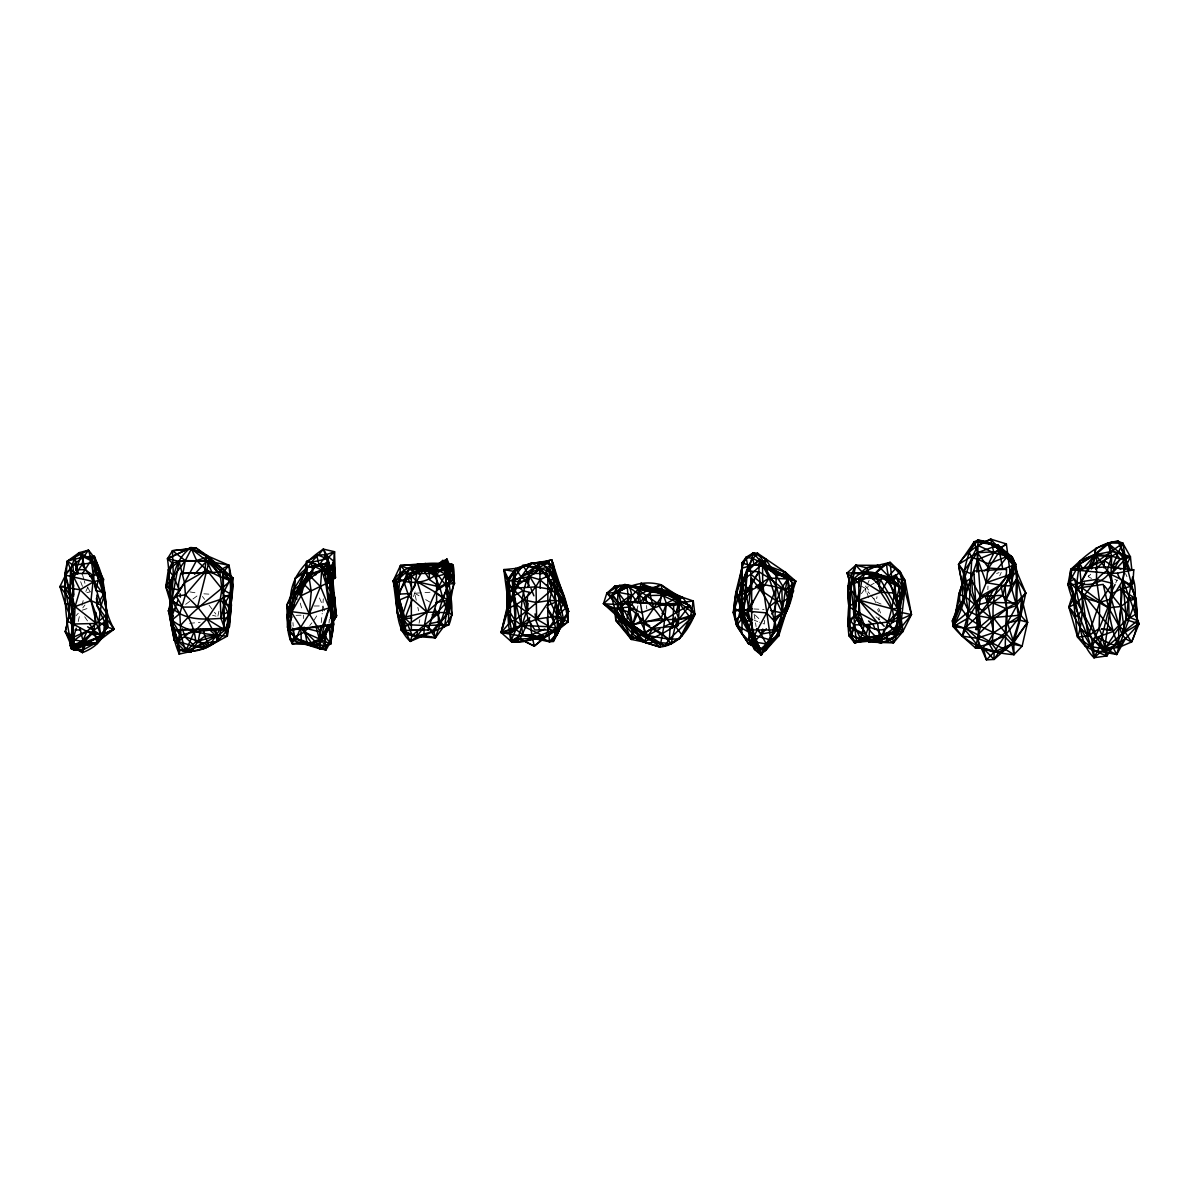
<?xml version="1.0" encoding="UTF-8"?>
<svg xmlns="http://www.w3.org/2000/svg" width="1199" height="1199" viewBox="0 0 1199 1199"><rect width="100%" height="100%" fill="white"/><g stroke="black" fill="none" stroke-linecap="round" stroke-linejoin="round"><path stroke-width="0.75" stroke-dasharray="5 3.75" d="M878.957 620.123L879.032 617.185M987.856 589.638L987.991 586.026M322.396 611.49L323.31 598.826M329.036 622.851L329.365 619.179M764.692 620.393L764.333 624.02L759.327 622.161M321.227 622.581L322.201 613.348M881.055 604.071L876.019 601.868L877.024 596.712M218.907 611.19L217.798 616.601L214.501 612.284M419.08 623.195L419.815 619.673M78.235 621.487L79.823 614.308M81.952 605.42L83.735 598.346M636.969 609.302L637.973 605.765M413.445 596.592L415.858 590.103M1091.54 578.413L1088.212 576.704L1089.501 573.632M1115.759 582.969L1117.123 579.791M999.726 575.79L1001.255 572.478M866.982 584.977L869.365 579.911M85.818 591.452L88.067 586.731M314.048 620.168L318.005 613.858M861.377 593.715L865.393 588.364L868.391 586.596M82.776 607.863L84.949 605M309.747 625.518L311.905 622.851M75.942 615.791L78.28 613.259M1088.212 576.704L1090.7 574.246M185.635 604.356L191.48 600.055M192.934 598.975L197.31 595.753M869.889 585.712L874.386 583.044M999.022 572.612L996.624 573.452M82.236 610.186L90.33 607.488M86.853 592.636L90.42 591.856M189.652 623.315L200.128 622.356M416.278 600.294L414.734 593.25L434.488 591.976M296.063 615.357L301.623 615.192M314.228 606.005L322.966 605.945L325.109 612.764M753.841 608.972L764.048 609.452M203.905 593.82L209.39 594.164M190.012 591.931L198.524 593.325M212.583 615.312L216.06 616.166M754.306 620.303L757.648 621.547M1114.815 579.342L1117.483 580.751M861.511 586.251L865.393 588.364L869.65 593.76M414.734 593.25L419.425 595.993M425.69 599.65L431.97 603.307M875.929 616.736L879.961 620.123M755.235 615.102L760.436 620.198M865.408 586.071L870.669 592.621M870.714 595.124L876.019 601.868M202.436 596.473L204.624 599.35M209.016 605.105L213.407 610.846M84.694 616.766L87.767 621.292M87.707 587.57L90.075 591.527M873.846 598.196L875.645 602.498M319.444 597.956L322.966 605.945M1125.546 573.512L1126.955 576.689M878.687 608.388L880.68 613.259M80.648 581.74L82.536 586.581M868.72 597.731L865.393 588.364L866.412 595.154M877.668 609.482L878.507 611.88M82.611 575.085L83.9 579.507M300.26 603.097L302.088 609.976M84.32 580.975L84.934 583.313M417.837 607.338L418.616 610.861M754.141 614.188L756.089 626.582M292.946 622.596L293.23 626.163M303.467 615.132L303.647 618.549M646.606 605.555L646.771 608.867"/><path stroke-width="1.5" d="M73.828 616.99L70.171 645.706L73.604 649.858L98.228 637.388L107.79 627.347C105.992 603.996 105.752 578.922 91.199 559.274L79.149 552.664L74.923 557.28L70.576 569.42L64.881 573.497C64.551 598.286 65.465 623.645 72.554 647.52L92.083 633.612L100.611 634.511L107.79 627.347C104.853 601.089 107.011 571.159 88.456 550.176L79.149 552.664L67.384 561.102L64.881 573.497L70.082 595.723L73.094 623.72L73.604 649.858L83.615 649.603L96.4 642.709L114.175 629.13C100.911 606.799 104.703 579.716 94.421 556.366L83.6 556.95L67.384 561.102L64.881 586.176L73.903 638.063L71.161 648.584L73.604 649.858L83.615 649.603L85.549 643.863L114.175 629.13L96.819 605.33L96.564 601.673M76.721 573.692L70.576 569.42L69.182 614.997L65.301 631.618L73.903 638.063L70.171 645.706L82.476 652.586C128.473 635.275 97.314 581.305 88.456 550.176L67.384 561.102L70.576 569.42L73.813 586.206M761.845 654.324L754.531 649.393L754.486 641.945L750.934 621.741L743.14 619.328L740.218 605.63L750.934 621.741L749.12 626.882L748.85 639.861L754.531 649.393L761.32 655.224L765.232 645.512L783.801 616.361L793.513 591.032L792.434 583.269L785.705 572.493L776.233 575.55L774.944 621.876L770.822 640.086L754.456 635.32L736.636 625.323C732.349 607.383 732.544 584.273 750.994 574.321L762.699 584.438L776.487 587L785.39 590.268L787.743 574.816L776.233 575.55L762.549 563.695L753.272 552.874L742.106 562.736L741.492 582.129L750.484 590.882L747.966 611.205L754.456 635.32L760.061 649.678L770.822 640.086L778.691 635.935L785.39 590.268L795.821 581.215L767.615 567.217L757.648 553.309C736.306 574.246 743.71 606.559 741.641 633.432L748.506 643.713L760.061 649.678L765.621 650.413L778.691 635.935L795.821 581.215L785.705 572.493L757.648 553.309L753.272 552.874L746.063 557.325L742.106 562.736L741.492 582.129L739.303 596.038L740.787 608.253L736.636 625.323C742.256 637.358 755.04 643.638 761.32 655.224C770.088 634.721 787.338 618.369 792.134 595.783L769.173 578.038L758.862 571.788L747.457 571.009L733.218 612.629L736.636 625.323L748.506 643.713L765.621 650.413L776.802 635.5L789.287 604.281L792.434 583.269L785.705 572.493L765.621 565.044L752.747 558.404L746.063 557.325L741.836 568.251L735.841 592.171L733.218 612.629L740.787 608.253L750.484 590.882L750.994 574.321L749.795 565.643L753.272 552.874L765.636 558.974L785.39 590.268L789.287 604.281C783.007 622.821 769.743 637.298 760.9 654.294L739.843 616.331L742.286 584.902L741.836 568.251L754.081 564.669L759.522 559.393L767.615 567.217L787.683 579.012L795.821 581.215L788.627 593.655L783.801 616.361L776.802 635.5L760.9 654.294C756.149 637.538 742.196 624.184 740.218 605.63L745.074 595.244L758.862 571.788L759.522 559.393L747.457 571.009L743.14 619.328L749.12 626.882L754.486 641.945L761.845 654.324L766.191 643.953L761.155 634.076L756.614 628.591M406.356 634.361L393.287 580.751L395.97 580.136L396.18 602.273L404.018 618.579L406.356 634.361L397.588 613.723L396.18 602.273L397.738 594.209L407.615 578.428L417.462 564.115L451.993 564.369L454.511 583.254L448.246 600.324L444.559 626.687L438.849 624.514L447.422 612.704L447.047 588.05L453.252 571.563L449.565 566.557L436.601 566.947L425.585 563.56L400.496 565.478L404.363 570.154L395.97 580.136C396.824 596.967 406.356 613.408 402.759 630.524L406.356 634.361L393.287 580.751L399.027 578.742L409.369 569.105L422.618 566.033L423.277 569.375L408.709 596.083L398.203 600.519L400.496 565.478L443.09 563.86L446.418 570.394L445.399 584.767L452.278 615.057L435.402 637.808L424.026 635.455L412.246 635.35L401.11 630.104L407.69 624.724L424.821 625.503L448.981 624.739C446.463 604.311 457.239 585.367 453.147 565.104L451.993 564.369C431.085 562.136 406.806 561.282 393.287 580.751L401.65 617.8L401.11 630.104L406.356 634.361L416.742 636.624L435.402 637.808L433.903 631.648L438.849 624.514C434.578 601.598 459.007 581.425 446.897 559.139L437.695 564.474L434.398 568.161L429.287 571.353L423.277 569.375L408.904 573.512C395.55 592.816 391.518 624.079 410.268 641.405L448.981 624.739C456.849 606.229 445.788 585.951 449.565 566.557L442.941 560.473L437.695 564.474L433.543 572.073L409.369 569.105L400.496 565.478L393.287 580.751L397.678 615.507L410.268 641.405L416.742 636.624L422.842 628.486M740.218 605.63L749.12 626.882L750.364 634.406L748.85 639.861L754.486 641.945L761.155 634.076L775.813 631.438L782.258 612.914L776.577 600.924L769.173 578.038L759.522 559.393L765.906 568.326L787.683 579.012L788.627 593.655L787.308 609.961L783.801 616.361L790.276 590.627L787.683 579.012L786.109 576.374L765.621 565.044L765.636 558.974L762.549 563.695L750.994 574.321M854.647 643.009L861.961 637.898L897.137 633.462C898.695 614.203 903.117 593.445 895.728 574.98L887.65 578.907L862.785 572.687L847.079 573.002C855.307 595.693 844.156 620.737 854.647 643.009L887.275 632.952L896.447 626.373L900.599 608.433C895.278 591.392 884.967 567.712 862.785 572.687L855.816 565.254L847.079 573.002C854.632 595.468 852.699 619.358 856.745 642.304L854.647 643.009L848.937 635.635C845.969 611.73 850.81 588.274 855.816 565.254L877.758 565.343L890.123 562.406L900.149 571.593L904.975 580.436L911.465 614.577L902.862 631.513L893.42 642.889L868.661 642.064L865.993 634.541L854.482 615.087L853.778 578.772L847.079 573.002M548.812 562.121L539.175 567.517L548.587 578.353L564.444 601.104L557.235 616.031L549.771 626.837L545.155 636.714L518.792 635.635L501.152 632.562L510.309 622.026L510.489 601.958L507.147 582.444L512.842 579.582L522.944 565.358L539.175 567.517L547.583 576.224L552.199 589.533L526.466 611.22L518.792 635.635L511.988 642.229L510.849 640.955L522.809 634.781L531.757 634.721L549.562 641.795L553.338 641.42L568.626 611.46L555.212 574.741L539.175 567.517L531.906 562.916C514.206 582.1 507.192 607.848 501.152 632.562L511.988 642.229L523.528 641.465L545.155 636.714L568.071 621.831L563.8 595.948L550.611 572.358L548.812 562.121L531.906 562.916L514.131 571.413L503.835 569.6L508.196 602.632L501.152 632.562L511.943 632.443L507.342 608.358L507.147 582.444C513.727 562.151 535.339 564.144 551.69 559.843L553.368 564.384L553.428 579.507L557.295 616.406L557.235 634.511L549.562 641.795L533.135 638.348L522.809 634.781L515.975 629.55L506.847 610.816L507.492 581.515L503.835 569.6L515.87 568.446L531.906 562.916L548.812 562.121C557.235 580.99 569.885 600.519 568.071 621.831L558.914 629.34L545.155 636.714L534.289 646.126L520.081 639.022L510.849 640.955C507.297 620.692 506.892 600.849 509.02 580.361L515.87 568.446L521.085 576.974L526.856 581.23L529.299 585.726M977.994 540.09L968.912 551.9L971.834 557.4L977.799 559.453L986.222 582.684L1005.002 585.876L1011.132 585.741L1017.082 578.727L1025.789 593.07L1016.917 605.315L1006.126 599.425L1011.132 585.741L1012.945 564.879C1005.796 550.401 990.539 540.809 974.262 541.753L958.586 564.384L962.033 584.048L963.082 600.085L953.025 624.589L953.34 626.642L966.424 628.291L980.557 626.358L993.671 632.682L1004.477 636.354L1011.791 643.953L1022.133 646.126L1013.784 642.499L1005.272 632.772L1006.755 608.957L1005.002 585.876L1010.337 574.426L1006.381 543.956L993.896 552.874L977.799 559.453L963.082 600.085L952.381 620.752L953.025 624.589L962.093 636.129L975.357 647.85L978.579 646.561L977.994 615.806L980.512 596.338L977.799 559.453L977.994 540.09L986.402 541.453L1012.031 556.861C1023.167 575.97 1012.016 599.83 1020.049 620.168L1013.784 642.499L1013.979 654.654C991.288 653.155 967.653 645.317 953.34 626.642L952.381 620.752C963.606 595.618 960.789 565.868 974.262 541.753L977.994 540.09L998.033 545.2L1012.031 556.861L1016.692 571.488L1025.789 593.07L1020.934 615.132L1011.791 643.953L1013.979 654.654L1022.133 646.126L1027.573 622.296L1017.082 578.727L1015.058 564.115L1012.945 564.879L1005.002 585.876L1002.919 595.274C1011.267 612.794 1003.953 631.244 1005.541 649.438L1013.979 654.654M966.424 628.291L976.99 638.273L986.387 659.87L994.046 659.435L994.076 652.181L988.201 642.289L976.99 638.273L962.093 636.129L968.897 611.295L971.834 557.4L978.024 545.47L990.719 539.13L1006.381 543.956L999.352 548.872L990.719 539.13C978.024 544.811 966.049 552.199 958.586 564.384C960.954 587.435 976.301 614.338 962.093 636.129M1119.671 585.936L1120.945 589.009L1121.005 606.484L1118.757 625.503L1118.682 647.46L1116.749 654.504L1092.799 650.143L1085.26 646.291L1077.556 637.074L1068.834 607.024L1073.3 592.456L1069.748 581.65L1070.767 569.465C1084.301 557.01 1098.644 542.413 1118.082 541.229L1122.819 543.177L1130.402 556.786L1131.811 569.72M224.153 613.843L230.493 611.085L230.568 580.766L207.652 557.16L190.881 547.583L167.47 558.749L179.146 561.342L184.526 582.819L185.425 594.869L179.82 613.663L180.959 635.11L177.782 644.148L179.265 654.069L179.955 649.978L170.858 624.694C174.245 597.866 165.657 566.752 190.881 547.583L196.037 547.928L206.977 555.377L232.801 577.828C233.85 597.492 227.495 616.811 227.315 636.099L205.254 648.239L179.265 654.069C166.181 624.035 171.982 590.552 167.47 558.749L172.476 550.701L196.037 547.928L222.564 569.165L232.756 585.397L230.493 611.085L223.928 623.03M1095.691 569.315L1104.429 560.682L1110.634 551.585L1109.944 542.667L1095.691 548.468L1094.957 554.283L1096.665 555.916L1096.515 579.417L1099.708 602.408L1099.153 628.546L1101.836 634.885L1106.812 655.943L1093.998 657.711C1074.109 638.482 1082.727 605.525 1067.949 584.498L1070.767 569.465L1095.286 554.732L1109.944 542.667L1118.082 541.229L1126.236 558.09L1122.923 580.256L1119.386 627.047L1121.874 634.061L1125.456 638.692L1131.541 641.99L1139.05 623.825L1122.923 580.256L1125.591 558.824L1122.819 543.177L1107.741 542.982L1094.957 554.283L1070.767 569.465C1087.913 569.84 1103.769 560.817 1118.307 552.529L1122.819 543.177L1093.383 564.384L1091.45 569M529.149 619.388L520.081 639.022L534.289 646.126L556.246 628.786L568.626 611.46L565.763 608.058L564.444 601.104L539.94 579.716L540.03 569.195L522.944 565.358L536.028 586.866L536.642 619.149L549.771 626.837L558.914 629.34L557.235 616.031L549.622 600.444L552.199 589.533L547.583 576.224L539.94 579.716C533.165 592.681 521.415 603.756 507.342 608.358L514.926 620.108L521.355 625.308L545.155 636.714L517.833 642.124L510.849 640.955L515.975 629.55L529.853 617.68M326.488 584.288L335.42 577.753L334.491 551.705L323.355 549.127L318.394 555.197L306.539 561.492L307.409 567.292L293.32 590.073L286.876 604.985L287.49 627.107L292.346 643.848L300.305 642.394L326.023 649.828L324.27 634.87L328.136 624.664L324.27 634.87L326.023 649.828L319.938 648.869L290.083 639.532C288.225 619.388 293.935 598.901 294.864 578.532L307.409 567.292L327.372 563.02L332.573 577.573L336.484 615.926L332.078 618.894C325.888 595.843 336.904 570.439 323.355 549.127C305.94 560.622 290.952 576.749 290.413 599.08C288.629 613.813 284.463 630.149 292.346 643.848L307.334 644.403L326.023 649.828C336.484 633.297 334.746 611.07 327.941 593.4M617.365 613.723L615.432 609.841L615.776 620.378L631.244 639.397L653.02 628.411L675.217 626.073L682.486 635.65L671.155 643.578L654.429 642.199L646.92 643.159L643.728 641.975C630.899 628.156 626.747 607.863 611.265 595.873C626.777 586.506 641.96 579.552 661.069 584.767L663.062 594.509L666.419 603.382L663.781 626.942L660.005 647.07L617.365 613.723L617.905 592.276L614.487 586.461L606.784 593.28L603.472 603.741L646.92 643.159L660.005 647.07C678.274 645.137 688.226 629.865 694.895 614.368L693.277 601.014L657.442 588.649L638.138 589.308L629.265 585.682L614.487 586.461L624.904 584.572L670.93 592.051L682.621 597.387L694.895 614.368L679.353 638.902L664.711 645.796L654.429 642.199L634.361 631.738L617.365 613.723L603.472 603.741L624.904 584.572L634.721 587.06L657.936 589.803L689.62 605.495L694.895 614.368L669.372 639.217L664.711 645.796L648.689 638.168L625.983 623.885L617.47 604.566L606.784 593.28L619.298 585.472C639.502 588.199 660.619 587.18 679.278 596.652L679.953 600.294L676.521 612.644L678.964 619.209L675.217 626.073L671.155 643.578L664.711 645.796L632.458 625.219L625.983 623.885L625.443 619.823L617.47 604.566L603.472 603.741L615.432 609.841L634.361 631.738L633.117 634.421L629.445 635.44L615.776 620.378L614.697 608.328L611.265 595.873L606.784 593.28L617.905 592.276L631.843 594.899L637.523 602.692M679.278 606.769L678.244 625.174L677.015 626.477L675.232 617.11L672.759 625.398L670.286 623.9L658.236 604.746L660.154 604.371L628.801 601.958L627.092 603.996L623.15 603.786L622.491 605.36L621.247 601.763L679.099 604.251L679.278 606.769L678.094 606.679M1080.988 628.846L1104.879 648.899L1118.682 647.46L1131.541 641.99C1145.15 614.413 1130.058 586.371 1125.591 558.824L1126.236 558.09L1107.741 542.982L1111.713 556.036L1111.008 574.411L1112.492 583.373L1111.383 598.975L1104.609 649.049L1119.386 627.047L1126.251 619.718L1139.05 623.825L1121.874 634.061L1093.998 657.711C1088.542 632.143 1074.094 609.901 1067.949 584.498L1069.748 581.65L1074.769 578.967L1076.507 589.264L1074.484 597.507L1068.834 607.024L1092.799 650.143L1106.812 655.943L1121.874 634.061L1126.251 619.718L1128.589 597.477L1132.605 577.109C1138.825 592.306 1130.987 609.632 1139.05 623.825L1125.456 638.692L1112.717 646.756L1104.609 649.049L1090.416 646.426L1077.556 637.074C1083.147 621.756 1082.697 603.607 1081.663 587.525L1084.466 582.894M434.772 574.396L434.817 570.874L443.09 563.86L453.147 565.104L449.37 572.058L454.511 583.254L445.399 584.767L437.605 589.908M540.179 588.244L540.299 581.365M637.823 635.5L644.208 633.447C645.437 616.601 636.414 600.369 641.09 583.284L671.365 596.248L694.895 614.368L662.373 633.627L643.728 641.975L631.244 639.397L615.746 614.652L614.697 608.328L603.472 603.741M200.533 629.085L198.21 641.15L190.851 652.241L179.955 649.978C197.236 655.224 217.124 645.017 226.686 630.404L230.718 590.043L232.756 585.397L229.024 565.299L191.405 548.872L172.476 550.701L173.345 576.704L179.056 588.769M326.533 585.172L329.305 580.421L326.742 569.405L326.997 558.779L323.355 549.127M976.915 572.148L977.395 552.709L974.262 541.753L998.033 545.2L1016.033 564.354L1009.093 579.746L987.406 602.258L975.941 605.465L968.327 617.965L953.34 626.642L958.855 594.149L971.834 557.4M177.917 600.384L172.746 614.038L172.776 622.536M328.796 625.144L326.338 629.835L325.034 645.691L313.059 645.527L296.333 638.677L288.719 630.674L286.951 614.997L291.942 611.715L301.009 595.783L302.598 582.894L306.599 576.06L308.698 574.696L320.508 586.596L334.056 620.018L336.484 615.926L332.303 598.406L327.372 563.02L315.157 566.872L299.585 585.562L293.32 590.073L290.413 599.08L286.876 604.985L300.769 627.122L319.009 645.362L320.433 631.978L309.297 613.933L301.009 595.783L299.585 585.562L307.409 567.292L315.157 566.872L321.722 569.93L332.573 577.573L333.007 590.403L336.484 615.926L319.009 645.362L311.455 643.863L301.234 639.981L290.083 639.532L290.443 625.743L286.951 614.997C297.877 595.873 300.155 570.244 318.394 555.197L326.997 558.779L335.42 577.753L329.305 580.421L327.162 582.894M986.402 541.453L1012.031 556.861C1023.466 577.588 1006.216 606.094 1027.573 622.296L1013.784 642.499L1005.541 649.438L998.542 652.631L994.046 659.435L983.36 648.404L975.357 647.85L980.557 626.358L979.013 619.388M334.056 620.018L334.731 597.657L329.066 576.269L330.594 567.891L333.787 561.297L334.491 551.705L325.933 554.777L316.596 555.077L319.264 565.388L329.066 576.269L332.573 577.573L325.873 583.748L301.009 595.783L293.32 590.073M975.357 647.85L982.101 648.374L988.201 642.289L993.671 632.682L987.406 602.258L987.721 593.235M988.516 571.593L988.65 567.981L999.456 551.54L998.033 545.2L977.395 552.709L958.586 564.384C972.749 583.748 963.172 607.743 953.34 626.642M296.992 599.035L294.19 596.697L294.864 578.532L304.936 572.463L313.029 573.317L321.602 570.874M83.615 649.603L83.795 645.617L96.4 642.709L104.718 633.357L114.175 629.13L107.79 627.347L98.798 621.966L91.004 600.579L80.063 589.788L73.739 577.199L72.944 565.119L67.384 561.102M104.718 633.357L97.194 643.443L83.795 645.617L76.062 649.558L71.266 645.137L72.42 619.568L73.843 612.344M106.561 611.595L107.281 614.098L87.182 631.049L82.611 641.045L72.554 647.52L69.767 638.842L74.263 623.99L75.057 606.619L80.063 589.788L93.747 581.68L103.579 579.297L95.021 562.646L94.421 556.366L83.6 556.95L72.944 565.119L65.51 575.175L59.95 586.551L65.091 603.457L73.094 623.72L71.266 645.137L70.171 645.706M672.759 625.398L673.718 605.555L679.099 604.251M742.286 584.902L745.074 595.244L745.958 576.899L748.071 567.172L746.063 557.325L757.648 553.309M1104.054 567.981L1104.429 560.682L1112.537 565.988L1120.825 569.09M522.809 634.781C519.272 614.218 521.34 592.666 529.269 573.377L540.075 563.155L551.69 559.843L568.626 611.46L559.214 599.725L553.428 579.507L547.029 567.577L540.075 563.155L521.085 576.974L512.333 581.56L515.975 629.55L509.74 630.015L501.152 632.562L510.489 601.958L509.02 580.361L503.835 569.6M178.411 590.043L178.621 582.969L180.839 573.377L223.164 572.088L224.123 629.295L173.465 629.955L223.808 628.396L224.123 629.295M886.72 642.169L887.275 632.952L897.137 633.462C894.904 612.719 905.74 592.381 900.149 571.593L886.571 563.83L881.49 566.812L870.159 578.218L853.778 578.772L856.341 600.414L855.142 615.866L870.204 641.105L886.72 642.169L902.862 631.513C901.333 608.028 888.309 587.195 886.571 563.83L890.123 562.406L904.975 580.436L904.825 590.253L900.329 628.471L892.685 638.288L880.666 643.159L870.024 639.846L847.963 625.473L851.934 573.302L855.816 565.254L866.547 567.741L881.49 566.812L890.123 562.406L891.876 579.702L901.978 589.698L904.825 590.253L911.465 614.577L900.329 628.471L902.862 631.513L895.638 635.305L886.72 642.169L870.024 639.846L856.745 642.304L848.937 635.635L854.362 629.055L865.993 634.541L869.11 624.979M76.241 628.231L71.266 645.137L82.476 652.586L83.181 641.615L79.883 628.201M1093.383 564.384L1095.691 548.468M1110.574 628.036L1110.859 629.865L1101.356 629.04L1110.454 629.955L1110.004 627.856M1128.574 584.348L1132.89 583.703L1133.774 569.81L1105.088 566.932L1071.531 569.585L1071.441 572.987M973.858 571.024L977.155 627.212C972.554 631.034 979.583 629.73 977.395 628.081C983.57 621.412 976.226 610.111 977.5 601.958C987.107 591.602 1007.984 587.345 1006.441 569.255L973.858 571.024L971.505 576.164L972.419 591.692L975.446 601.284M87.632 626.807L103.534 636.549L104.538 621.741L106.546 618.609L104.718 592.486L95.65 572.268L93.747 556.126L82.221 574.081M670.121 628.006L669.372 639.217L679.353 638.902L690.339 617.815L693.277 601.014L666.884 604.281M902.862 631.513L898.845 630.809L882.254 635.8L868.661 642.064L869.875 625.488M1020.049 620.168L1021.758 598.256L1020.934 615.132L1004.477 636.354L994.076 652.181L986.387 659.87L983.36 648.404L982.101 648.374L994.076 652.181L1011.791 643.953L1027.573 622.296L1020.049 620.168L1007.355 622.881L1013.784 642.499M223.793 595.393L231.707 597.567L229.024 565.299L219.657 570.274L221.95 588.919L220.211 599.515L224.123 604.161L230.058 617.86L227.315 636.099C207.892 634.586 187.629 632.772 171.877 620.078L179.82 613.663C195.212 621.741 213.362 618.519 230.058 617.86L231.347 605.615L230.718 590.043L232.801 577.828C223.209 572.163 210.919 566.632 206.977 555.377L204.25 573.617M399.027 578.742L403.718 581.155L423.277 569.375L434.398 568.161L446.897 559.139L446.642 572.732C435.522 591.841 423.397 612.06 424.026 635.455L416.742 636.624L402.759 630.524L405.067 618.264L412.156 599.92M73.664 587.855L73.724 594.674M290.083 639.532L296.333 638.677L300.769 627.122L309.297 613.933L311.245 591.512L308.698 574.696L315.157 566.872M330.175 610.006L330.819 602.677L327.912 594.03M333.007 590.403L332.078 618.894L331.479 603.037L328.166 597.896M232.801 577.828L230.568 580.766L231.347 605.615L229.354 626.822L226.686 630.404L223.374 627.107M694.895 614.368L678.964 619.209L664.081 619.778L661.174 618.219L632.607 624.859L631.244 639.397L624.694 623.765L614.697 608.328L629.175 607.084L641.435 612.689L666.419 603.382L679.278 596.652L661.069 584.767L648.824 589.623L639.771 594.839L629.175 607.084L632.607 624.859L644.208 633.447C659.45 624.289 673.239 612.884 689.62 605.495L677.855 600.609L657.936 589.803L629.265 585.682L617.905 592.276M301.009 595.783L306.599 576.06L307.409 567.292L319.264 565.388L325.933 554.777L333.787 561.297L329.695 603.697L332.318 612.569L333.577 624.559L330.699 644.028L319.938 648.869L315.217 646.081L307.334 644.403L294.1 636.864L287.49 627.107L291.971 616.841M327.747 595.573L332.318 612.569L330.235 642.814L319.938 648.869L319.489 639.217L320.852 626.283M527.215 610.876L528.159 603.247M547.254 618.639L548.123 627.632L557.235 634.511L558.659 631.393C556.366 609.062 554.133 586.521 553.368 564.384L540.075 563.155L538.561 569.045L533.885 573.916M528.055 586.94L529.703 573.452L547.853 573.452L547.853 629.955L534.874 629.955L528.579 620.438L526.676 613.873L527.47 595.858L528.774 593.37M216.405 628.621L215.595 635.485L217.319 641.345L202.766 643.368L185.59 651.657L174.215 640.296L168.46 610.861L170.513 602.572L169.299 586.326L172.821 575.34L168.28 569.855L172.176 562.886L185.29 560.622L206.798 560.907L229.024 565.299L222.22 573.347M520.081 639.022L533.135 638.348L553.338 641.42L563.98 621.097L557.295 616.406L559.214 599.725L554.478 569.825L555.212 574.741L541.184 563.05M1131.137 585.277L1122.923 580.256L1111.383 598.975L1099.153 628.546L1088.048 636.04L1077.556 637.074L1073.989 604.521L1079.67 561.147L1094.957 554.283L1111.713 556.036L1119.926 558.914L1126.236 558.09L1111.008 574.411L1111.383 598.975L1119.386 627.047M71.266 645.137L83.181 641.615L97.194 643.443L93.897 630.359L95.98 612.479M752.133 623.24L743.65 610.681L745.868 592.276L758.862 571.788L761.215 590.463L776.577 600.924L782.318 601.928L792.134 595.783L781.913 587.615L787.683 579.012L769.173 578.038L755.505 586.716M327.986 597.027L329.695 603.697L332.303 598.406L330.339 589.219L333.787 561.297L326.248 581.935M750.934 621.741L747.606 617.83L748.731 608.732L745.868 592.276L752.298 588.574M897.137 633.462L894.154 631.453L878.387 635.68L870.204 641.105L861.961 637.898L856.745 642.304L870.204 641.105L887.275 632.952L895.638 635.305L896.447 626.373L900.329 628.471L899.235 606.409L896.612 598.211L904.256 589.923L895.728 574.98L894.079 581.155L899.205 616.856L894.154 631.453L880.231 641.345L862.606 641.195L851.919 635.515L847.963 625.473L854.482 615.087L856.341 600.414L859.218 592.546M881.49 566.812L877.758 565.343L862.785 572.687L875.899 574.771L904.256 589.923L894.079 581.155L876.124 573.197L864.839 573.557L861.676 580.241L859.039 600.085L859.818 613.139L864.299 624.919L880.231 641.345C888.324 623.405 894.709 603.906 894.574 584.048L880.636 575.055L851.934 573.302C842.867 589.683 852.384 608.418 847.963 625.473M88.456 550.176L83.6 556.95L81.982 564.669L104.253 595.678L101.196 605.21L98.798 621.966L100.611 634.511L98.228 637.388L96.4 642.709L85.549 643.863L71.161 648.584L70.306 643.398L65.301 631.618L69.182 614.997M92.083 633.612L80.693 645.796L77.635 646.576L70.306 643.398L70.666 640.91L65.301 631.618L69.767 638.842L74.503 640.026L85.324 641.885L98.228 637.388L67.354 621.052L75.057 606.619L91.004 600.579L101.196 605.21L107.281 614.098M171.877 620.078L180.959 635.11L185.59 651.657L195.662 641.9L202.766 643.368L205.254 648.239L195.152 646.696L174.215 640.296L170.513 602.572L165.822 586.821L168.28 569.855L179.146 561.342L209.225 560.562L220.421 576.884L230.568 580.766C213.602 595.723 195.287 608.448 180.464 625.578M304.936 572.463L306.539 561.492L311.275 562.301L326.742 569.405L335.42 577.753L333.787 561.297M517.833 642.124L518.792 635.635M179.265 654.069L178.156 641.66L170.048 619.149L171.232 609.692L169.673 595.738L172.821 575.34M180.09 629.385L178.156 641.66L190.851 652.241L179.955 649.978M507.342 608.358L510.489 601.958L506.787 594.254L513.412 588.214L540.03 569.195L548.587 578.353L565.763 608.058L557.235 616.031L536.642 619.149L521.355 625.308L511.943 632.443C521.01 612.419 510.564 591.751 514.131 571.413M748.071 567.172L747.457 571.009L754.081 564.669L765.621 565.044M1131.736 582.579L1131.167 586.236L1136.187 599.065L1137.431 620.662L1124.572 631.229L1118.682 647.46L1096.216 637.104L1074.484 597.507L1069.748 581.65L1076.507 589.264L1083.117 593.865L1108.61 607.818L1118.757 625.503L1124.572 631.229L1131.541 641.99M227.315 636.099L221.051 618.489L224.123 604.161L230.598 594.075L230.718 590.043L229.354 626.822L218.293 635.26L217.319 641.345L221.171 629.415M848.937 635.635L851.919 635.515L853.688 624.739L859.818 613.139L848.607 606.589L859.039 600.085L880.8 592.261L894.589 592.95L900.599 608.433L888.249 621.966L864.299 624.919L853.688 624.739L849.462 619.538L847.723 586.101L864.839 573.557M103.534 636.549L106.546 618.609M893.09 617.83L899.55 612.134L904.975 580.436L888.249 576.629L870.159 578.218L866.547 567.741L877.758 565.343L891.876 579.702L904.256 589.923M1118.757 625.503L1113.152 631.453L1083.117 593.865L1096.216 637.104L1104.879 648.899L1116.749 654.504L1125.456 638.692L1118.682 647.46C1111.533 627.557 1103.515 604.386 1115.07 584.557M876.199 628.801L882.254 635.8L893.42 642.889L898.845 630.809L900.929 619.194L911.465 614.577L899.55 612.134L891.142 608.463M1011.132 585.741L1015.058 564.115M660.035 603.112L661.518 594.974L657.442 588.649L646.081 595.603L639.562 602.797M179.146 561.342L171.817 600.579L179.82 613.663L171.937 608.448L169.299 586.326L165.822 586.821L172.446 600.954L178.321 605.375M182.698 574.576L185.29 560.622L191.405 548.872L206.798 560.907L218.488 572.178M82.476 652.586L83.795 645.617M625.983 623.885L631.843 594.899L629.265 585.682L652.151 592.051L675.457 594.944L679.383 603.472L690.339 617.815L677.795 619.553M994.046 659.435L1011.791 643.953L998.542 652.631L991.738 643.548C997.103 617.095 984.019 592.965 1010.337 574.426L1012.945 564.879L1012.031 556.861M742.106 562.736L749.795 565.643L762.549 563.695L762.699 584.438L747.966 611.205L736.636 625.323L734.178 607.818L741.836 568.251M879.047 586.386L880.381 579.507L888.249 576.629L895.263 568.926M1076.327 584.513L1081.333 581.68L1096.665 555.916L1107.276 570.589L1112.492 583.373L1099.708 602.408L1088.048 636.04L1082.577 597.657L1079.355 564.025L1067.949 584.498L1076.327 584.513L1082.577 597.657L1099.708 602.408L1111.383 598.975L1099.258 647.55L1093.998 657.711C1094.582 633.387 1078.92 613.318 1076.507 589.264L1082.367 582.984M545.95 572.867L547.029 567.577L553.368 564.384M880.666 643.159L884.023 629.43M396.18 602.273L398.548 591.811L397.064 582.564L404.363 570.154L411.572 586.671M526.676 613.873L527.005 612.479M553.338 641.42L556.246 628.786L563.98 621.097L559.214 599.725M858.829 586.461L859.983 578.263M96.175 589.009L99.652 574.036L95.65 572.268L97.449 565.104L95.021 562.646L83.6 556.95L79.149 552.664M860.987 622.131L858.829 619.883L858.829 578.263L871.988 578.263C884.337 588.919 894.064 604.356 893.69 621.187L886.046 628.756C877.188 632.443 868.391 626.448 860.987 622.131L861.676 619.313L858.829 617.965M188.498 651.492L218.293 635.26L212.583 629.85L207.007 619.059L197.565 607.024L209.225 560.562M292.346 643.848L294.1 636.864L293.515 629.73M774.344 620.857L782.258 612.914L781.913 587.615L776.577 600.924L773.954 611.19L771.811 614.038M72.554 647.52L74.503 640.026L87.182 631.049L100.611 634.511L96.445 623.45L91.004 600.579L95.021 562.646L72.944 565.119M896.612 598.211L899.625 586.671L901.978 589.698M179.775 590.268L165.822 586.821L172.176 562.886L167.47 558.749L190.881 547.583L196.576 560.458L206.738 570.08L221.95 588.919L230.598 594.075L220.211 599.515L197.565 607.024L182.308 607.114L171.817 600.579L169.673 595.738M745.074 595.244L745.868 592.276M861.961 637.898L862.606 641.195L860.597 638.677L864.299 624.919M306.539 561.492L319.264 565.388L327.372 563.02L321.722 569.93L325.873 583.748L334.731 597.657L329.096 607.938L319.009 645.362L328.856 625.443M654.429 642.199L632.458 625.219L636.969 609.302M546.939 584.662L555.886 602.078L561.971 618.744L557.235 634.511L552.574 616.271L546.984 607.503M1081.243 611.055L1077.077 616.541L1068.834 607.024C1086.294 600.294 1091.555 579.791 1107.276 570.589L1111.713 556.036L1096.665 555.916M756.644 628.666L761.155 634.076L762.744 629.055M1129.758 583.059L1136.187 599.065L1124.572 631.229L1121.005 606.484L1104.324 585.771M425.585 563.56L409.369 569.105L403.718 581.155L408.709 596.083L401.65 617.8L407.69 624.724L412.246 635.35L410.268 641.405M411.347 624.244L405.067 618.264L397.738 594.209L398.548 591.811L395.97 580.136M550.611 572.358L548.587 578.353L563.8 595.948M975.971 623.21L968.327 617.965L961.253 608.358L958.855 594.149L964.82 576.599L962.033 584.048L970.62 578.592L980.512 596.338L1002.919 595.274L1006.126 599.425L1017.082 578.727M430.306 573.347L434.817 570.874L445.399 584.767L453.792 578.547L449.37 572.058L451.993 564.369L446.418 570.394L434.817 570.874L417.462 564.115L419.006 574.111M899.235 606.409L904.825 590.253L900.149 571.593L891.876 579.702L887.65 578.907L876.124 573.197M77.725 574.111L76.077 569.705L81.652 553.938L85.054 569.66L93.327 575.685L95.515 589.009M325.873 583.748L329.096 607.938L320.433 631.978L300.769 627.122L288.719 630.674L290.443 625.743L287.49 627.107M452.278 615.057L448.756 612.374L447.422 612.704L442.806 597.971L435.012 592.006L417.237 581.83L408.904 573.512L416.757 573.302L422.618 566.033L433.543 572.073L442.941 560.473L447.047 588.05L450.704 597.597L448.246 600.324L435.402 637.808L428.283 627.242M860.807 619.853L859.593 623.12L863.115 622.671M506.847 610.816L521.085 576.974L538.561 569.045L547.029 567.577M762.549 563.695L776.487 587L766.626 612.914L754.456 635.32L748.506 643.713L765.621 650.413L770.822 640.086L762.699 584.438L739.303 596.038L735.841 592.171L740.787 608.253L747.966 611.205L766.626 612.914L774.944 621.876L778.691 635.935L776.802 635.5L765.232 645.512M300.305 642.394L301.234 639.981L300.769 627.122L313.059 645.527M193.399 629.475L178.156 641.66L168.46 610.861L172.446 600.954L178.726 591.796M291.942 611.715L309.297 613.933L320.508 586.596L321.722 569.93L308.698 574.696L302.598 582.894L311.245 591.512M324.18 575.64L326.742 569.405M1005.541 649.438C987.421 641.99 972.554 629.145 953.025 624.589L968.897 611.295L980.512 596.338L986.222 582.684L988.576 563.83L993.896 552.874L990.719 539.13M185.59 651.657L194.058 631.873L207.007 619.059L220.211 599.515L221.051 618.489M1113.691 569.435L1112.537 565.988L1118.307 552.529L1130.402 556.786L1124.152 570.319L1122.968 557.31L1118.307 552.529L1110.634 551.585L1095.286 554.732L1079.67 561.147L1079.729 563.335L1082.787 569.015L1095.286 554.732M407.69 624.724L426.949 612.104L442.806 597.971L449.745 581.905L446.897 559.139C440.288 577.229 422.528 585.682 403.718 581.155M173.45 616.166L168.46 610.861L171.937 608.448L170.858 624.694L180.959 635.11L194.058 631.873L212.583 629.85L224.798 630.015L230.058 617.86M74.263 623.99L96.445 623.45L75.057 606.619L69.092 587.78L73.739 577.199L81.982 564.669M292.076 612.06L290.413 599.08L294.19 596.697L298.581 586.836L313.029 573.317L311.275 562.301L326.997 558.779L334.491 551.705M642.064 618.354L640.506 621.517L632.458 625.219L637.853 613.274L640.506 621.517L648.689 638.168L625.443 619.823L619.059 609.182L638.138 589.308L652.151 592.051L670.93 592.051L675.457 594.944L646.081 595.603L638.138 589.308L638.423 602.168M428.103 629.955L436.601 602.662L436.661 573.452L411.347 573.452L411.347 629.955L428.343 629.955M326.338 629.835L321.602 640.206L311.455 643.863L325.034 645.691L321.602 640.206L336.484 615.926M643.099 602.033L646.081 595.603L658.221 603.726M1025.789 593.07L1015.793 603.067L987.406 602.258L992.787 590.672M743.65 610.681L748.731 608.732L752.597 600.459M758.008 588.904L760.316 583.943M91.813 578.847L93.327 575.685L91.199 559.274M1085.26 646.291L1090.416 646.426L1099.153 628.546M1094.957 554.283L1081.333 581.68L1096.515 579.417L1112.492 583.373M741.492 582.129L749.795 565.643M677.795 606.574L679.383 603.472L661.518 594.974M223.059 593.355L229.758 580.511L222.534 575.655M1007.355 622.881L1016.917 605.315L1006.755 608.957L994.211 618.804L978.624 634.001M1071.262 571.563L1070.752 572.478C1074.664 590.957 1100.682 585.741 1108.985 573.347L1117.513 573.137L1133.774 569.81M1135.138 614.667L1126.251 619.718L1122.923 580.256L1111.008 574.411L1119.926 558.914L1107.741 542.982M792.134 595.783L782.258 612.914L773.295 618.474M887.365 580.916L880.8 592.261L891.456 608.702L900.599 608.433M436.601 566.947L433.543 572.073L449.565 566.557L443.165 563.875L436.601 566.947L409.369 569.105L416.757 573.302M95.65 572.268L103.579 579.297L102.41 589.668L104.718 592.486L96.819 605.33L104.538 621.741L93.897 630.359L83.181 641.615M868.661 642.064L870.024 639.846L892.685 638.288L893.42 642.889M449.565 566.557L445.309 573.302L448.966 580.856L454.511 583.254M761.215 590.463L769.173 578.038L765.906 568.326L767.615 567.217L754.081 564.669L752.747 558.404M304.111 627.092L307.334 644.403L319.489 639.217L328.871 624.679L330.699 644.028L304.381 632.218L301.369 628.021M539.76 629.955L535.923 620.497L539.46 615.012M528.579 620.438L529.463 619.089M442.941 560.473L449.97 566.258L445.309 573.302L449.745 581.905L439.628 586.851L417.237 581.83L426.949 612.104L447.422 612.704M411.347 591.826L414.869 586.056L416.638 573.452M624.904 584.572L618.549 592.891L629.175 607.084L644.433 621.861L663.062 594.509L679.278 596.652L676.521 612.644L666.419 603.382L661.174 618.219C651.971 604.206 638.812 593.595 624.904 584.572L612.869 595.109L622.206 607.518L624.694 623.765L632.607 624.859M70.306 643.398L73.903 638.063M752.627 612.554L748.731 608.732L752.882 602.632M615.746 614.652L633.117 634.421L646.92 643.159L629.445 635.44L643.728 641.975L653.02 628.411L662.373 633.627L671.155 643.578M564.444 601.104L549.622 600.444L536.642 619.149L516.304 604.671L506.787 594.254M774.944 621.876L782.797 610.591L789.287 604.281M220.376 628.726L209.435 645.826L195.152 646.696L184.916 636.759L182.413 628.861M976.99 638.273L993.671 632.682L1020.934 615.132L990.809 617.74L965.645 596.967L963.846 571.054L977.395 552.709L999.456 551.54L1016.033 564.354L1002.799 569.165L988.65 567.981L984.214 570.874M165.822 586.821L185.29 560.622L172.476 550.701M856.341 600.414L859.353 596.398M611.265 595.873L619.298 585.472M689.62 605.495L678.964 619.209L663.781 626.942M998.542 652.631L978.579 646.561L964.206 628.846L977.994 615.806L993.761 596.038M307.603 628.201L304.381 632.218L294.1 636.864L292.646 628.231M294.19 596.697L313.029 573.317L315.847 574.876M978.024 545.47L993.896 552.874L1007.535 556.336L986.222 582.684L1010.337 574.426M438.849 624.514L448.756 612.374L447.047 588.05M895.728 574.98L891.876 579.702L862.785 572.687M972.269 581.26L967.713 586.836L965.645 596.967L958.855 594.149M430.966 619.538L448.246 600.324L437.545 593.835M207.652 557.16L196.576 560.458L184.526 582.819L171.817 600.579L176.253 596.143L185.425 594.869L206.738 570.08L220.421 576.884M558.659 631.393L549.562 641.795L548.123 627.632L561.971 618.744L557.295 616.406M855.142 615.866L858.829 611.685M71.161 648.584L77.635 646.576L82.611 641.045M657.936 589.803L656.228 587.525L614.487 586.461L635.98 586.476L652.151 592.051L656.228 587.525L670.93 592.051L677.855 600.609L679.953 600.294L661.069 584.767L653.56 588.544M194.523 574.246L206.798 560.907L212.193 572.822M980.557 626.358L990.809 617.74L1015.793 603.067L1009.093 579.746L1016.692 571.488M529.194 578.787L526.856 581.23L512.333 581.56L523.019 590.777L529.913 592.426M442.806 597.971L439.628 586.851L429.377 579.522L429.287 571.353L433.199 567.382L443.945 563.23L449.745 581.905L445.144 574.126L443.945 563.23L434.398 568.161L422.618 566.033L437.695 564.474L449.97 566.258M1090.416 646.426L1101.836 634.885M761.155 634.076L766.431 628.786M322.171 569.705L324.719 569.3L325.079 571.234L332.138 624.229L330.714 625.593L290.593 629.955C288.959 605.645 301.668 578.877 324.719 569.3M961.253 608.358L956.517 609.677L963.082 600.085L968.897 611.295L977.994 615.806L992.472 602.782L1002.919 595.274L1000.745 584.812L980.512 596.338M412.246 635.35L438.864 613.004M886.571 563.83L870.159 578.218L880.381 579.507L899.55 612.134M866.547 567.741L853.778 578.772L858.934 583.748M170.513 602.572L172.446 600.954M1112.537 565.988L1122.968 557.31L1130.402 556.786L1125.591 558.824L1130.058 570.454M760.9 654.294L765.621 650.413M619.059 609.182L628.621 611.895L634.256 607.383M769.818 606.304L776.577 600.924M1076.507 589.264L1081.663 587.525L1108.61 607.818L1121.005 606.484L1128.709 600.474L1136.187 599.065L1120.945 589.009L1110.978 594.09M659.9 628.89L647.595 635.515L669.372 639.217L640.506 621.517M184.916 636.759L198.21 641.15L204.759 636.189L215.595 635.485L209.36 629.445M754.531 649.393L759.087 646.201L761.32 655.224M644.208 633.447L664.081 619.778L644.433 621.861M294.369 605.105L291.642 606.964L291.192 619.598L288.419 613.753L286.876 604.985M677.855 600.609L682.621 597.387M678.244 625.174L669.567 628.905M617.47 604.566L631.843 594.899M652.151 592.051L657.442 588.649M849.462 619.538L859.818 613.139L877.518 622.746L880.231 641.345L860.597 638.677L851.919 635.515M77.635 646.576L70.666 640.91L74.758 645.841L77.635 646.576L85.324 641.885M875.884 582.159L880.381 579.507M787.308 609.961L782.258 612.914L770.672 610.531M206.738 570.08L184.526 582.819L176.253 596.143C184.376 610.681 194.852 624.559 195.662 641.9L218.293 635.26M1006.306 570.08L1006.441 569.255M521.13 625.039L514.071 595.528L523.019 590.777L528.04 610.501M73.604 649.858L85.549 643.863M887.65 578.907L894.079 581.155C878.208 567.622 863.595 580.541 847.723 586.101L859.039 600.085L888.249 621.966L899.205 616.856M69.767 638.842L87.182 631.049M534.289 646.126L531.757 634.721L544.856 629.055M510.309 622.026L514.926 620.108L526.466 611.22L523.304 599.845L507.147 582.444L509.02 580.361L507.102 590.597L513.622 591.617L514.071 595.528M533.135 638.348L556.246 628.786L558.914 629.34M547.688 605.39L555.886 602.078L552.574 616.271L561.971 618.744M1007.535 556.336L988.576 563.83L977.799 559.453M397.064 582.564L407.615 578.428L411.092 578.622M891.112 622.161L893.69 621.187M988.201 642.289L1004.477 636.354M501.152 632.562L521.355 625.308L549.771 626.837M892.266 622.236L900.929 619.194M1113.152 631.453L1092.604 638.887L1105.253 652.556L1106.812 655.943M299.195 594.105L298.581 586.836L305.52 584.527M309.297 613.933L329.096 607.938M508.196 602.632L510.489 601.958M99.652 574.036L89.835 576.404M432.165 614.772L437.305 613.438L440.453 621.442L444.559 626.687M168.46 610.861L174.859 609.227M978.579 646.561L991.738 643.548L1005.272 632.772L994.211 618.804L977.994 615.806M429.527 623.675L440.453 621.442L431.895 631.483L416.742 636.624L417.627 630.224L402.759 630.524M435.582 602.632L448.246 600.324M512.842 579.582L529.658 576.644L539.94 579.716M549.622 600.444L536.373 602.527L523.304 599.845M185.74 549.472L196.037 547.928M290.593 629.955L332.138 624.229M1081.663 587.525L1103.215 584.393L1108.61 607.818M449.37 572.058L453.252 571.563L443.165 563.875M65.091 603.457L75.057 606.619L59.95 586.551L64.881 586.176L73.529 603.711M513.412 588.214L536.028 586.866L552.199 589.533M397.738 594.209L411.332 593.445M977.155 627.212L979.013 627.107M548.078 579.746L553.428 579.507M330.444 624.634L333.577 624.559L330.819 602.677M411.782 618.114L404.018 618.579L397.588 613.723L395.79 590.912L398.548 591.811M180.839 573.377L208.611 573.017M1132.89 583.703C1125.846 585.607 1119.057 579.881 1117.513 573.137M77.92 573.017L74.923 557.28L76.077 569.705L85.054 569.66M298.581 586.836L303.887 586.821M89.955 573.452L72.809 573.452L72.809 629.955M75.027 629.955L80.663 629.955M510.849 640.955L523.528 641.465M748.731 608.732L752.133 608.882M658.236 604.746L673.718 605.555M316.596 555.077L318.394 555.197M1071.531 569.585L1108.985 573.347M670.136 592.876L671.365 596.248L644.552 588.199L627.137 586.326L629.175 607.084M790.276 590.627L793.513 591.032M59.95 586.551L80.063 589.788M754.486 641.945L766.191 643.953M224.123 604.161L231.347 605.615M95.785 590.672L104.718 592.486M1128.589 597.477L1135.903 599.005M627.092 603.996L632.502 605.15L635.725 610.021M319.264 565.388L330.594 567.891M64.881 573.497L65.51 575.175L93.747 581.68L101.196 605.21M326.098 579.582L329.305 580.421M891.456 608.702L859.039 600.085L877.518 622.746M643.728 641.975L660.005 647.07M644.552 588.199L641.09 583.284L648.824 589.623L663.062 594.509M958.586 564.384L963.846 571.054L973.573 574.531M747.606 617.83L752.627 619.688M615.776 620.378L624.694 623.765M198.21 641.15L209.435 645.826L204.759 636.189L203.32 629.19M1121.005 606.484L1129.068 617.095L1137.431 620.662M992.472 602.782L1006.755 608.957M887.02 625.428L898.845 630.809M1128.049 584.812L1131.167 586.236L1120.945 589.009L1128.709 600.474L1129.068 617.095M661.953 613.199L665.295 614.862M439.628 586.851L435.102 576.689L433.199 567.382L445.144 574.126L435.102 576.689L429.287 571.353M557.235 616.031L568.071 621.831M397.678 615.507L401.65 617.8L426.949 612.104L408.709 596.083M989.745 543.552L1008.104 554.672L1012.945 564.879L999.352 548.872M207.007 619.059L224.798 630.015M748.85 639.861L759.087 646.201M861.676 580.241L880.8 592.261L875.899 574.771M433.199 567.382L434.398 568.161M424.821 625.503L433.903 631.648M643.668 621.711L649.783 625.953M734.178 607.818L742.256 613.738L754.171 645.617L750.364 634.406M868.541 620.977L873.501 625.204L875.135 629.46M96.4 642.709L97.194 643.443M847.723 586.101L850.646 589.039L850.451 586.191M185.425 594.869L197.565 607.024M1107.276 570.589L1111.008 574.411M880.006 621.846L884.173 626.268M446.418 570.394L453.792 578.547M749.12 626.882L739.843 616.331L742.256 613.738L736.216 619.718L741.641 633.432M751.668 578.742C763.748 593.25 775.303 610.201 774.869 629.955L751.668 629.955L751.668 578.263M324.27 634.87L330.699 644.028M625.443 619.823L634.361 631.738M977.395 552.709L988.65 567.981M89.805 624.319L93.897 630.359M888.249 621.966L894.154 631.453M229.758 580.511L232.756 585.397M423.277 569.375L429.377 579.522M1006.396 575.22L1009.093 579.746M854.482 615.087L865.993 634.541M538.561 569.045L541.109 573.692M435.012 609.092L437.305 613.438M1116.749 654.504L1112.717 646.756L1105.253 652.556L1104.879 648.899M223.868 598.196L230.493 611.085M853.688 624.739L860.597 638.677M547.703 609.392L554.358 622.806M76.077 569.705L77.53 573.077M1118.082 541.229L1125.591 558.824M984.754 595.618L987.406 602.258M530.992 588.529L533.885 595.813M878.387 635.68L880.231 641.345M628.621 611.895L632.458 625.219M316.026 627.092L319.489 639.217M65.51 575.175L69.092 587.78M776.487 587L782.797 610.591M648.824 589.623L653.62 608.148M618.549 592.891L622.206 607.518M963.846 571.054L967.713 586.836L975.941 605.465L977.095 610.681M551.69 559.843L555.212 574.741M96.37 598.391L97.674 604.506M999.456 551.54L1002.799 569.165M509.74 630.015L511.988 642.229M96.594 600.07L97.134 603.277L96.864 595.004M72.42 619.568L73.094 623.72M535.084 613.888L535.923 620.497M70.576 569.42L73.679 596.203M530.243 621.082L531.757 634.721M324.569 569.435L325.169 574.876M325.558 578.503L325.963 582.115M785.705 572.493L786.109 576.374M329.066 576.269L330.339 589.219M180.075 593.73L180.375 597.192M1073.3 592.456L1073.989 604.521M646.081 595.603L646.426 602.243M223.808 628.291L223.164 572.088M515.87 568.446L513.622 591.617L507.492 581.515L515.87 568.446M332.318 612.569L330.534 617.74L332.318 612.569"/></g></svg>
